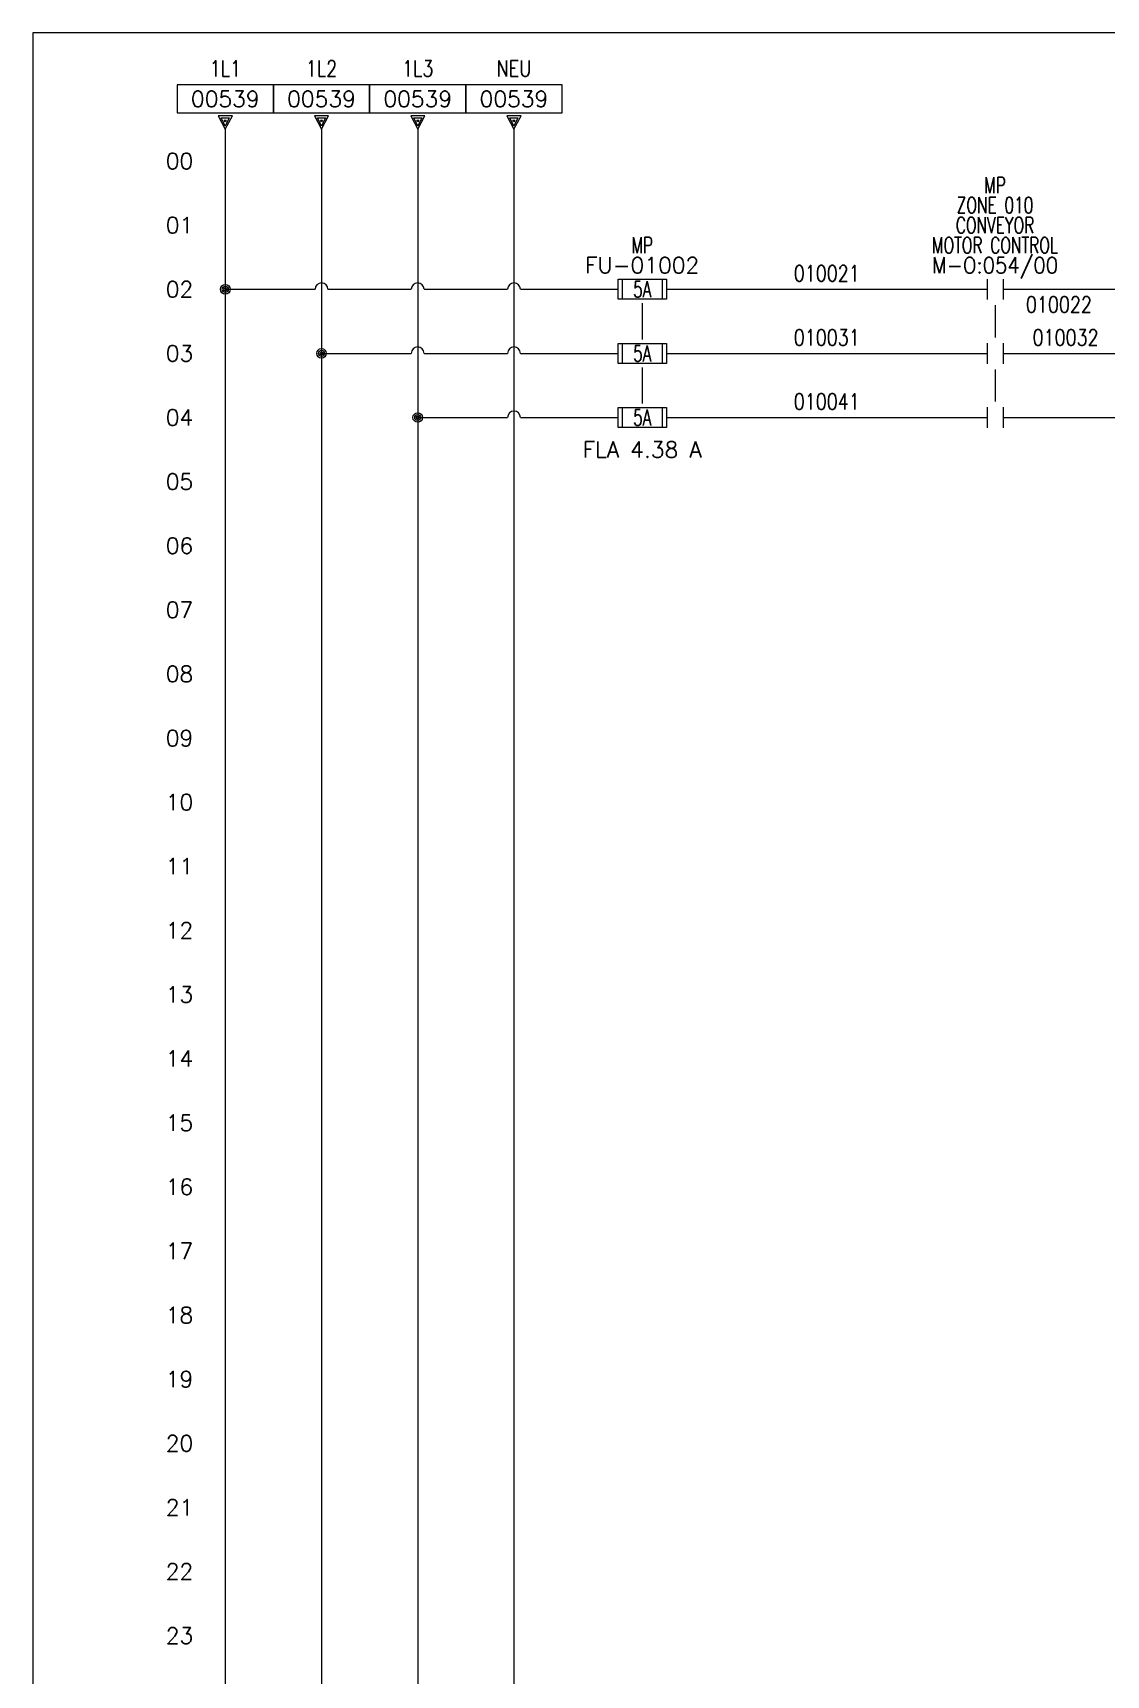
# Model space of a CAD drawing. Header units: inches. Extents: x 0 to 17, y 0 to 23.
# Drawn here: x 0 to 8.37, y 10.19 to 23 of the extents above; entities that cross this region are included whole.
import ezdxf
from ezdxf.enums import TextEntityAlignment as Align

# ---------------------------------------------------------------- set-up
doc = ezdxf.new("R2010")
doc.units = ezdxf.units.IN
doc.header["$MEASUREMENT"] = 0
doc.layers.get('0').update_dxf_attribs({"lineweight": 5})
for name, color, linetype, lineweight in [('DESCCHILD', 1, 'Continuous', 5), ('LINK', 7, 'Continuous', 5), ('LOC', 252, 'Continuous', 5), ('MISC', 2, 'Continuous', 5), ('SYMS', 7, 'Continuous', 5), ('TAGS', 2, 'Continuous', 5), ('Title_Block_Info', 2, 'Continuous', 5), ('WIRENO', 1, 'Continuous', 5), ('WIRES', 7, 'Continuous', 5), ('XREF', 1, 'Continuous', 5)]:
    doc.layers.add(name, color=color, linetype=linetype, lineweight=lineweight)
doc.layers.add('WIRENO_DEST', color=1, linetype='Continuous')
doc.styles.get("Standard").update_dxf_attribs({"font": 'romans.shx'})
doc.styles.add('WD', font='romans.shx')

# ---------------------------------------------------------------- blocks, each defined once
blk = doc.blocks.new('WD_MLRH')
at = {"color": 2, "style": 'WD'}
blk.add_attdef('RUNGFIRST', text='', height=0.125, dxfattribs=at).set_placement((-0.25, 0), align=Align.MIDDLE_RIGHT)
at = {"style": 'WD', "flags": 1}
for tag, p in [('RUNGHORV', (-0.25, -0.127)), ('WIREMODE', (-0.25, -0.281)), ('RUNGDIST', (-0.25, -0.2)), ('RUNGCNT', (-0.25, -0.237)), ('RUNGINC', (-0.25, -0.163)), ('WIRE-START', (-0.25, -0.356)), ('WIRE-GSUF', (-0.25, -0.396)), ('WIREFMT', (-0.25, -0.321)), ('PH3SPACE', (-0.25, -0.437))]:
    blk.add_attdef(tag, text='', height=0.025, dxfattribs=at).set_placement(p, align=Align.RIGHT)
blk = doc.blocks.new('HA2D2')
for p, q in [((0.375, 0.344), (-0.375, 0.344)), ((-0.375, 0.344), (-0.375, 0.125)), ((0.375, 0.125), (0.375, 0.344)), ((-0.375, 0.125), (0.375, 0.125)), ((0.055, 0.102), (-0.055, 0.102)), ((-0.055, 0.102), (0, 0)), ((0, 0.023), (-0.031, 0.086)), ((-0.031, 0.086), (0.031, 0.086)), ((0, 0.055), (-0.008, 0.07)), ((-0.008, 0.07), (0.008, 0.07)), ((0, 0), (0.055, 0.102)), ((0.031, 0.086), (0, 0.023)), ((0.008, 0.07), (0, 0.055))]:
    blk.add_line(p, q)
at = {"style": 'WD', "width": 0.8, "flags": 8}
for tag, p in [('DESC1', (0, 0.722)), ('WIRENO', (0, 0.534))]:
    blk.add_attdef(tag, text='', height=0.125, dxfattribs=at).set_placement(p, align=Align.TOP_CENTER)
at = {"style": 'WD'}
blk.add_attdef('XREF', text='', height=0.125, dxfattribs=at).set_placement((0, 0.172), align=Align.CENTER)
at = {"style": 'WD', "flags": 1}
for tag, p in [('X8TERM01', (0, 0)), ('SIGCODE', (0.088, 0.066))]:
    blk.add_attdef(tag, p, '', height=0.01, dxfattribs=at)
blk = doc.blocks.new('WDDOT')
for radius in [0.0375, 0.0234, 0.0116]:
    blk.add_circle((0, 0), radius)
blk = doc.blocks.new('HFU1')
for p, q in [((-0.188, -0.078), (-0.188, 0.078)), ((-0.188, 0.078), (0.188, 0.078)), ((-0.156, 0.078), (-0.156, -0.078)), ((0.156, 0.078), (0.156, -0.078)), ((0.188, 0.078), (0.188, -0.078)), ((0.188, -0.078), (-0.188, -0.078))]:
    blk.add_line(p, q)
at = {"style": 'WD', "width": 0.7}
for tag, p in [('INST', (0, 0.451)), ('LOC', (0, 0.281))]:
    blk.add_attdef(tag, text='', height=0.125, dxfattribs=at).set_placement(p, align=Align.CENTER)
at = {"linetype": 'Continuous', "style": 'WD', "flags": 9}
for tag, p in [('ASSYCODE', (0.157, 0.251)), ('MFG', (0.156, 0.083)), ('CAT', (0.156, 0.102))]:
    blk.add_attdef(tag, text='', height=0.01, dxfattribs=at).set_placement(p, align=Align.CENTER)
at = {"style": 'WD'}
blk.add_attdef('TAG1', text='', height=0.125, dxfattribs=at).set_placement((0, 0.125), align=Align.CENTER)
at = {"style": 'WD', "width": 0.7}
blk.add_attdef('RATING1', text='', height=0.125, dxfattribs=at).set_placement((0, 0), align=Align.MIDDLE_CENTER)
at = {"style": 'WD'}
for tag, p, flags in [('X4TERM01', (-0.188, 0), 1), ('FAMILY', (0.129, 0.108), 9), ('X1TERM02', (0.188, 0), 1)]:
    blk.add_attdef(tag, p, '', height=0.01, dxfattribs=dict(at, flags=flags))
for tag, p in [('X2LINK', (0, 0.109)), ('X8LINK', (0, -0.109))]:
    blk.add_attdef(tag, p, '', height=0.01, dxfattribs=at)
at = {"linetype": 'Continuous', "style": 'WD', "flags": 8}
blk.add_attdef('TERM01', text='', height=0.125, dxfattribs=at).set_placement((-0.25, -0.031), align=Align.TOP_RIGHT)
blk.add_attdef('TERM02', text='', height=0.125, dxfattribs=at).set_placement((0.25, -0.031), align=Align.TOP_LEFT)
blk = doc.blocks.new('HFU2')
for p, q in [((-0.188, -0.078), (-0.188, 0.078)), ((-0.188, 0.078), (0.188, 0.078)), ((-0.156, 0.078), (-0.156, -0.078)), ((0.156, 0.078), (0.156, -0.078)), ((0.188, 0.078), (0.188, -0.078)), ((0.188, -0.078), (-0.188, -0.078))]:
    blk.add_line(p, q)
at = {"style": 'WD', "width": 0.7}
for tag, p in [('INST', (0, 0.451)), ('LOC', (0, 0.281))]:
    blk.add_attdef(tag, text='', height=0.125, dxfattribs=at).set_placement(p, align=Align.CENTER)
at = {"linetype": 'Continuous', "style": 'WD', "flags": 9}
for tag, p in [('FAMILY', (0.157, 0.251)), ('ASSYCODE', (0.188, 0.235)), ('MFG', (0.156, 0.083)), ('CAT', (0.156, 0.102))]:
    blk.add_attdef(tag, text='', height=0.01, dxfattribs=at).set_placement(p, align=Align.CENTER)
at = {"style": 'WD'}
blk.add_attdef('TAG2', text='', height=0.125, dxfattribs=at).set_placement((0, 0.125), align=Align.CENTER)
at = {"style": 'WD', "width": 0.7}
blk.add_attdef('RATING1', text='', height=0.125, dxfattribs=at).set_placement((0, 0), align=Align.MIDDLE_CENTER)
at = {"style": 'WD', "flags": 1}
for tag, p in [('X4TERM01', (-0.188, 0)), ('X1TERM02', (0.188, 0))]:
    blk.add_attdef(tag, p, '', height=0.01, dxfattribs=at)
at = {"style": 'WD'}
for tag, p in [('X2LINK', (0, 0.109)), ('X8LINK', (0, -0.109))]:
    blk.add_attdef(tag, p, '', height=0.01, dxfattribs=at)
at = {"linetype": 'Continuous', "style": 'WD', "flags": 8}
blk.add_attdef('TERM01', text='', height=0.125, dxfattribs=at).set_placement((-0.25, -0.031), align=Align.TOP_RIGHT)
blk.add_attdef('TERM02', text='', height=0.125, dxfattribs=at).set_placement((0.25, -0.031), align=Align.TOP_LEFT)
blk = doc.blocks.new('HMS21')
at = {"linetype": 'Continuous'}
for p, q in [((-0.062, 0.08), (-0.062, -0.08)), ((0.062, 0.08), (0.062, -0.08))]:
    blk.add_line(p, q, dxfattribs=at)
at = {"style": 'WD'}
for tag, width, p in [('LOC', 0.7, (0, 0.75)), ('DESC1', 0.7, (0, 0.594)), ('DESC2', 0.7, (0, 0.437)), ('DESC3', 0.7, (0, 0.281)), ('TAG2', 0.9, (0, 0.125)), ('XREF', 0.7, (0, -0.297)), ('INST', 0.7, (0, -0.438))]:
    blk.add_attdef(tag, text='', height=0.125, dxfattribs=dict(at, width=width)).set_placement(p, align=Align.CENTER)
for tag, p in [('X2LINK', (0, 0.125)), ('X8LINK', (0, -0.125))]:
    blk.add_attdef(tag, p, '', height=0.01, dxfattribs=at)
for tag, p, flags in [('X4TERM01', (-0.062, 0), 1), ('X1TERM02', (0.062, 0), 1), ('FAMILY', (0.097, 0.053), 9), ('CONTACT', (0.097, 0.036), 1)]:
    blk.add_attdef(tag, p, '', height=0.01, dxfattribs=dict(at, flags=flags))
at = {"linetype": 'Continuous', "style": 'WD', "flags": 8}
blk.add_attdef('TERM01', text='', height=0.125, dxfattribs=at).set_placement((-0.125, -0.031), align=Align.TOP_RIGHT)
blk.add_attdef('TERM02', text='', height=0.125, dxfattribs=at).set_placement((0.125, -0.031), align=Align.TOP_LEFT)
blk = doc.blocks.new('WD_WNH')
at = {"linetype": 'Continuous', "style": 'WD', "width": 0.8}
blk.add_attdef('WIRENO', text='', height=0.125, dxfattribs=at).set_placement((0, 0.0625), align=Align.CENTER)
blk = doc.blocks.new('TB_P')
at = {"color": 5, "linetype": 'Continuous'}
blk.add_lwpolyline([(0, 0), (17, 0), (17, 23), (0, 23)], close=True, dxfattribs=at)
at = {"color": 2, "linetype": 'Continuous', "style": 'WD', "flags": 1}
for tag, p in [('REV1_NO', (1.734, 3.29)), ('REV1_BY', (7.303, 3.29)), ('REV1_DATE', (9.562, 3.29)), ('REV2_NO', (1.734, 3.04)), ('REV2_BY', (7.303, 3.04)), ('REV2_DATE', (9.562, 3.04)), ('REV3_NO', (1.734, 2.79)), ('REV3_BY', (7.303, 2.79)), ('REV3_DATE', (9.562, 2.79)), ('REV4_NO', (1.734, 2.54)), ('REV4_BY', (7.303, 2.54)), ('REV4_DATE', (9.562, 2.54)), ('REV5_NO', (1.734, 2.29)), ('REV5_BY', (7.303, 2.29)), ('REV5_DATE', (9.562, 2.29)), ('REV6_NO', (1.734, 2.04)), ('REV6_BY', (7.303, 2.04)), ('REV6_DATE', (9.562, 2.04)), ('REV7_NO', (1.734, 1.79)), ('REV7_BY', (7.303, 1.79)), ('REV7_DATE', (9.562, 1.79)), ('REV8_NO', (1.734, 1.54)), ('REV8_BY', (7.303, 1.54)), ('REV8_DATE', (9.562, 1.54)), ('REV9_NO', (1.734, 1.29)), ('REV9_BY', (7.303, 1.29)), ('REV9_DATE', (9.562, 1.29))]:
    blk.add_attdef(tag, text='', height=0.15, dxfattribs=at).set_placement(p, align=Align.MIDDLE_CENTER)
for tag, p in [('REV1_CHANGE', (2.292, 3.29)), ('REV2_CHANGE', (2.292, 3.04)), ('REV3_CHANGE', (2.292, 2.79)), ('REV4_CHANGE', (2.292, 2.54)), ('REV5_CHANGE', (2.292, 2.29)), ('REV6_CHANGE', (2.292, 2.04)), ('REV7_CHANGE', (2.292, 1.79)), ('REV8_CHANGE', (2.292, 1.54)), ('REV9_CHANGE', (2.292, 1.29))]:
    blk.add_attdef(tag, text='', height=0.15, dxfattribs=at).set_placement(p, align=Align.MIDDLE_LEFT)
at = {"layer": 'Title_Block_Info', "ltscale": 0.1}
for tag, p in [('CUSTOMER', (6.842, 0.833)), ('JOB DESCRIPTION LINE', (6.842, 0.5)), ('DRAWING DESCRIPTION', (6.842, 0.167))]:
    blk.add_attdef(tag, text='', height=0.15, dxfattribs=at).set_placement(p, align=Align.MIDDLE_LEFT)
at = {"layer": 'Title_Block_Info', "ltscale": 0.1, "style": 'WD'}
for tag, p in [('JOB #', (12.752, 0.833)), ('SEC. NO.', (14.75, 0.833)), ('SHT. NO.', (16.312, 0.833)), ('NAME', (12.795, 0.5)), ('REV', (16.194, 0.5))]:
    blk.add_attdef(tag, text='', height=0.125, dxfattribs=at).set_placement(p, align=Align.MIDDLE_CENTER)
blk.add_attdef('DATE', text='', height=0.125, dxfattribs=at).set_placement((15.188, 0.5), align=Align.MIDDLE_RIGHT)
blk.add_attdef('FILE NUMBER', text='', height=0.125, dxfattribs=at).set_placement((12.591, 0.167), align=Align.MIDDLE_LEFT)

msp = doc.modelspace()

# ---------------------------------------------------------------- linework, layer by layer
at = {"layer": 'LINK'}
for points in [[(4.75, 20.891), (4.75, 20.609)], [(7.5, 20.875), (7.5, 20.625)], [(4.75, 20.391), (4.75, 20.109)], [(7.5, 20.375), (7.5, 20.125)]]:
    msp.add_lwpolyline(points, dxfattribs=at)
at = {"layer": 'WIRES'}
for p, q in [((1.5, 22.25), (1.5, 2.25)), ((2.25, 22.25), (2.25, 2.25)), ((3, 22.25), (3, 2.25)), ((3.75, 22.25), (3.75, 2.25)), ((1.5, 21), (2.2, 21)), ((2.3, 21), (2.95, 21)), ((3.05, 21), (3.7, 21)), ((3.8, 21), (4.563, 21)), ((4.938, 21), (7.437, 21)), ((7.562, 21), (8.438, 21)), ((2.25, 20.5), (2.95, 20.5)), ((3.05, 20.5), (3.7, 20.5)), ((3.8, 20.5), (4.563, 20.5)), ((4.938, 20.5), (7.437, 20.5)), ((7.562, 20.5), (9.188, 20.5)), ((3, 20), (3.7, 20)), ((3.8, 20), (4.563, 20)), ((4.938, 20), (7.437, 20)), ((7.562, 20), (9.938, 20))]:
    msp.add_line(p, q, dxfattribs=at)
for centre in [(2.25, 21), (3, 21), (3.75, 21), (3, 20.5), (3.75, 20.5), (3.75, 20)]:
    msp.add_arc(centre, 0.05, 0, 180, dxfattribs=at)

# ---------------------------------------------------------------- block references
msp.add_blockref('TB_P', (0, 0))
msp.add_blockref('WD_MLRH', (1.5, 22)).add_auto_attribs({'RUNGFIRST': '00'})
at = {"layer": 'SYMS'}
ref = msp.add_blockref('HA2D2', (1.5, 22.25), dxfattribs=at)
ref.add_attrib('XREF', '00539', dxfattribs={"layer": 'XREF', "height": 0.125, "style": 'WD'}).set_placement((1.5, 22.422), align=Align.CENTER)
ref.add_attrib('WIRENO', '1L1', dxfattribs={"layer": 'WIRENO_DEST', "height": 0.125, "style": 'WD', "width": 0.8, "flags": 8}).set_placement((1.5, 22.784), align=Align.TOP_CENTER)
ref = msp.add_blockref('HA2D2', (2.25, 22.25), dxfattribs=at)
ref.add_attrib('XREF', '00539', dxfattribs={"layer": 'XREF', "height": 0.125, "style": 'WD'}).set_placement((2.25, 22.422), align=Align.CENTER)
ref.add_attrib('WIRENO', '1L2', dxfattribs={"layer": 'WIRENO_DEST', "height": 0.125, "style": 'WD', "width": 0.8, "flags": 8}).set_placement((2.25, 22.784), align=Align.TOP_CENTER)
ref = msp.add_blockref('HA2D2', (3, 22.25), dxfattribs=at)
ref.add_attrib('XREF', '00539', dxfattribs={"layer": 'XREF', "height": 0.125, "style": 'WD'}).set_placement((3, 22.422), align=Align.CENTER)
ref.add_attrib('WIRENO', '1L3', dxfattribs={"layer": 'WIRENO_DEST', "height": 0.125, "style": 'WD', "width": 0.8, "flags": 8}).set_placement((3, 22.784), align=Align.TOP_CENTER)
ref = msp.add_blockref('HA2D2', (3.75, 22.25), dxfattribs=at)
ref.add_attrib('XREF', '00539', dxfattribs={"layer": 'XREF', "height": 0.125, "style": 'WD'}).set_placement((3.75, 22.422), align=Align.CENTER)
ref.add_attrib('WIRENO', 'NEU', dxfattribs={"layer": 'WIRENO_DEST', "height": 0.125, "style": 'WD', "width": 0.8, "flags": 8}).set_placement((3.75, 22.784), align=Align.TOP_CENTER)
ref = msp.add_blockref('HMS21', (7.5, 21), dxfattribs=at)
ref.add_attrib('TAG2', 'M-O:054/00', dxfattribs={"layer": 'TAGS', "height": 0.125, "style": 'WD', "width": 0.9}).set_placement((7.5, 21.125), align=Align.CENTER)
ref.add_attrib('DESC1', 'ZONE 010', dxfattribs={"layer": 'DESCCHILD', "height": 0.125, "style": 'WD', "width": 0.7}).set_placement((7.5, 21.594), align=Align.CENTER)
ref.add_attrib('DESC2', 'CONVEYOR', dxfattribs={"layer": 'DESCCHILD', "height": 0.125, "style": 'WD', "width": 0.7}).set_placement((7.5, 21.437), align=Align.CENTER)
ref.add_attrib('LOC', 'MP', dxfattribs={"layer": 'LOC', "height": 0.125, "style": 'WD', "width": 0.7}).set_placement((7.5, 21.75), align=Align.CENTER)
ref.add_attrib('DESC3', 'MOTOR CONTROL', dxfattribs={"layer": 'DESCCHILD', "height": 0.125, "style": 'WD', "width": 0.7}).set_placement((7.5, 21.281), align=Align.CENTER)
ref = msp.add_blockref('HFU1', (4.75, 21), dxfattribs=at)
ref.add_attrib('TAG1', 'FU-01002', dxfattribs={"layer": 'TAGS', "height": 0.125, "style": 'WD'}).set_placement((4.75, 21.125), align=Align.CENTER)
ref.add_attrib('LOC', 'MP', dxfattribs={"layer": 'LOC', "height": 0.125, "style": 'WD', "width": 0.7}).set_placement((4.75, 21.281), align=Align.CENTER)
ref.add_attrib('RATING1', '5A', dxfattribs={"layer": 'MISC', "height": 0.125, "style": 'WD', "width": 0.7}).set_placement((4.75, 21), align=Align.MIDDLE_CENTER)
for name, p in [('WDDOT', (1.5, 21)), ('WDDOT', (2.25, 20.5)), ('HMS21', (7.5, 20.5)), ('WDDOT', (3, 20)), ('HMS21', (7.5, 20))]:
    msp.add_blockref(name, p, dxfattribs=at)
ref = msp.add_blockref('HFU2', (4.75, 20.5), dxfattribs=at)
ref.add_attrib('RATING1', '5A', dxfattribs={"layer": 'MISC', "height": 0.125, "style": 'WD', "width": 0.7}).set_placement((4.75, 20.5), align=Align.MIDDLE_CENTER)
ref = msp.add_blockref('HFU2', (4.75, 20), dxfattribs=at)
ref.add_attrib('RATING1', '5A', dxfattribs={"layer": 'MISC', "height": 0.125, "style": 'WD', "width": 0.7}).set_placement((4.75, 20), align=Align.MIDDLE_CENTER)
at = {"layer": 'WIRENO'}
ref = msp.add_blockref('WD_WNH', (6.188, 21), dxfattribs=at)
ref.add_attrib('WIRENO', '010021', dxfattribs={"linetype": 'Continuous', "height": 0.125, "style": 'WD', "width": 0.8}).set_placement((6.188, 21.062), align=Align.CENTER)
ref = msp.add_blockref('WD_WNH', (8, 21), dxfattribs=at)
ref.add_attrib('WIRENO', '010022', dxfattribs={"linetype": 'Continuous', "height": 0.125, "style": 'WD', "width": 0.8}).set_placement((7.998, 20.819), align=Align.CENTER)
ref = msp.add_blockref('WD_WNH', (6.188, 20.5), dxfattribs=at)
ref.add_attrib('WIRENO', '010031', dxfattribs={"linetype": 'Continuous', "height": 0.125, "style": 'WD', "width": 0.8}).set_placement((6.188, 20.562), align=Align.CENTER)
ref = msp.add_blockref('WD_WNH', (8.05, 20.5), dxfattribs=at)
ref.add_attrib('WIRENO', '010032', dxfattribs={"linetype": 'Continuous', "height": 0.125, "style": 'WD', "width": 0.8}).set_placement((8.05, 20.562), align=Align.CENTER)
ref = msp.add_blockref('WD_WNH', (6.188, 20), dxfattribs=at)
ref.add_attrib('WIRENO', '010041', dxfattribs={"linetype": 'Continuous', "height": 0.125, "style": 'WD', "width": 0.8}).set_placement((6.188, 20.062), align=Align.CENTER)

# ---------------------------------------------------------------- texts
at = {"color": 2, "style": 'WD'}
for s, p in [('01', (1.25, 21.5)), ('02', (1.25, 21)), ('03', (1.25, 20.5)), ('04', (1.25, 20)), ('05', (1.25, 19.5)), ('06', (1.25, 19)), ('07', (1.25, 18.5)), ('08', (1.25, 18)), ('09', (1.25, 17.5)), ('10', (1.25, 17)), ('11', (1.25, 16.5)), ('12', (1.25, 16)), ('13', (1.25, 15.5)), ('14', (1.25, 15)), ('15', (1.25, 14.5)), ('16', (1.25, 14)), ('17', (1.25, 13.5)), ('18', (1.25, 13)), ('19', (1.25, 12.5)), ('20', (1.25, 12)), ('21', (1.25, 11.5)), ('22', (1.25, 11)), ('23', (1.25, 10.5))]:
    msp.add_text(s, height=0.125, dxfattribs=at).set_placement(p, align=Align.MIDDLE_RIGHT)
at = {"layer": 'SYMS', "insert": (4.75, 19.812), "char_height": 0.125, "width": 1.156, "attachment_point": 2}
msp.add_mtext('FLA 4.38 A', dxfattribs=at)

doc.saveas('drawing.dxf')
